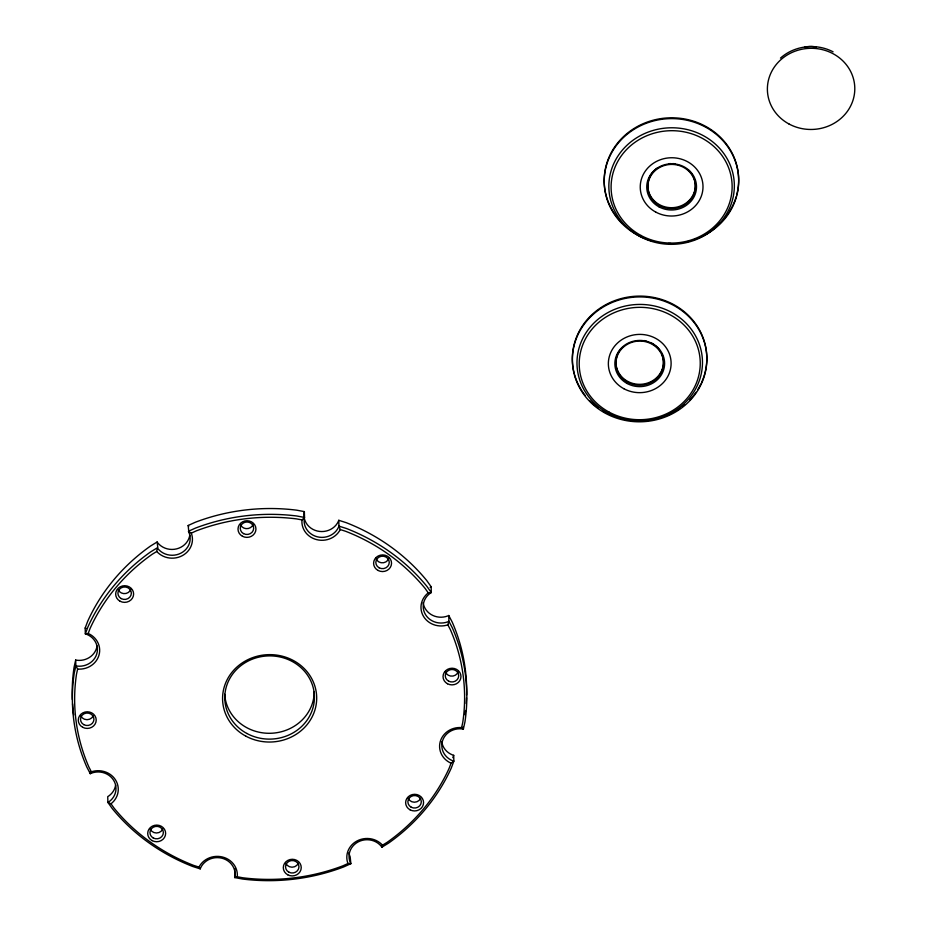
<?xml version="1.0" encoding="UTF-8"?>
<svg xmlns="http://www.w3.org/2000/svg" width="927" height="927" viewBox="0 0 927 927"><rect width="100%" height="100%" fill="white"/><g stroke="black" fill="none" stroke-linecap="round" stroke-linejoin="round"><path stroke-width="1.39" d="M234.913 868.495A17.926 16.651 -1.7 0 1 234.74 870.662L234.67 877.556L237.231 876.745L237.358 875.158A20.174 18.737 -1.7 0 0 222.55 857.023A20.174 18.737 -1.7 0 0 199.78 865.691L199.015 867.104L200.255 868.877L200.638 867.857A17.926 16.651 -1.7 0 1 221.924 858.205A17.926 16.651 -1.7 0 1 234.913 876.49L234.67 877.556L242.422 879.016A197.242 183.14 -1.7 0 0 343.732 866.919L350.858 863.686L350.174 856.884A17.926 16.651 -1.7 0 1 348.992 852.678M97.057 645.968A17.926 16.651 -1.7 0 1 76.825 660.256L75.678 660.036L75.852 665.864L76.999 666.073A17.926 16.651 -1.7 0 0 96.756 653.929A17.926 16.651 -1.7 0 0 86.454 634.207L85.342 633.859L85.168 628.031L87.775 621.09A197.242 183.14 -1.7 0 1 150.51 546.038L157.126 541.982L157.938 548.714A17.926 16.651 -1.7 0 0 181.101 553.06A17.926 16.651 -1.7 0 0 188.865 532.295L188.181 525.482L195.296 522.26A197.242 183.14 -1.7 0 1 296.605 510.163L304.357 511.611L304.531 517.44L302.028 519.92L301.901 521.507A20.174 18.737 -1.7 0 0 316.71 539.641A20.174 18.737 -1.7 0 0 339.467 530.974L340.244 529.56L338.946 526.119L338.772 520.29L346.246 522.677A197.242 183.14 -1.7 0 1 426.779 580.603L431.125 586.721L431.298 592.55L430.325 593.153A17.926 16.651 -1.7 0 0 425.539 614.671A17.926 16.651 -1.7 0 0 447.868 621.797L448.923 621.31L448.749 615.493L447.695 615.968A17.926 16.651 -1.7 0 1 423.164 602.689M88.181 633.5L90.035 628.552A194.994 181.055 -1.7 0 1 152.063 554.358L156.779 551.461L157.3 547.811L150.684 551.866A197.242 183.14 -1.7 0 0 87.938 626.907L85.342 633.859L88.181 633.5L89.71 634.207A20.174 18.737 -1.7 0 1 98.946 655.308A20.174 18.737 -1.7 0 1 79.351 669.143L77.636 669.039L75.852 665.864L74.253 673.06A197.242 183.14 -1.7 0 0 86.837 767.092L90.278 773.686L91.333 773.199A17.926 16.651 -1.7 0 1 113.662 780.325A17.926 16.651 -1.7 0 1 108.888 801.843L107.903 802.446L112.248 808.564A197.242 183.14 -1.7 0 0 192.781 866.502L200.255 868.877M75.678 660.036L74.079 667.231A197.242 183.14 -1.7 0 0 72.341 699.584M77.636 669.039L76.501 674.172A194.994 181.055 -1.7 0 0 88.934 767.127L91.391 771.832L90.278 773.686L90.209 771.357M304.357 511.611L304.114 512.677A17.926 16.651 -1.7 0 0 317.104 530.974A17.926 16.651 -1.7 0 0 338.39 521.322L338.772 520.29M463.28 726.814L463.349 729.143L461.611 727.625L462.747 722.492A194.994 181.055 -1.7 0 0 450.313 629.537L447.857 624.833L448.923 621.31L452.376 627.915A197.242 183.14 -1.7 0 1 464.948 721.936L463.349 729.143L462.202 728.923A17.926 16.651 -1.7 0 0 442.446 741.067A17.926 16.651 -1.7 0 0 452.747 760.789L453.859 761.137L451.264 768.089A197.242 183.14 -1.7 0 1 388.517 843.13L381.912 847.197L381.264 846.281A17.926 16.651 -1.7 0 0 358.112 841.936A17.926 16.651 -1.7 0 0 350.348 862.713L350.858 863.686L347.996 863.512L342.92 865.818A194.994 181.055 -1.7 0 1 242.758 877.776L237.231 876.745M381.912 847.197L382.469 845.204L387.185 842.307A194.994 181.055 -1.7 0 0 449.213 768.112L451.067 763.164L453.859 761.137L453.685 755.32L452.573 754.96A17.926 16.651 -1.7 0 1 441.762 741.727M452.816 757.637L453.685 755.32M115.655 785.007A17.926 16.651 -1.7 0 1 108.714 796.026L107.729 796.629L107.903 802.446L110.962 803.767L112.26 802.724A20.174 18.737 -1.7 0 0 115.643 780.117A20.174 18.737 -1.7 0 0 93.013 771.322L91.391 771.832M156.779 551.461L157.903 552.654A20.174 18.737 -1.7 0 0 182.225 555.702A20.174 18.737 -1.7 0 0 191.796 534.647L191.263 533.152L188.355 531.31L195.47 528.089A197.242 183.14 -1.7 0 1 296.779 515.991L304.531 517.44L304.288 518.506A17.926 16.651 -1.7 0 0 317.277 536.803A17.926 16.651 -1.7 0 0 338.564 527.15L338.946 526.119L346.42 528.494A197.242 183.14 -1.7 0 1 426.953 586.432L431.298 592.55L428.286 592.898L426.999 593.94A20.174 18.737 -1.7 0 0 423.604 616.548A20.174 18.737 -1.7 0 0 446.235 625.331L447.857 624.833M780.464 58.111C794.648 45.423 816.293 43.001 833.083 51.831M430.151 587.324L431.125 586.721M191.263 533.152L196.339 530.847A194.994 181.055 -1.7 0 1 296.501 518.888L302.028 519.92M461.611 727.625L459.908 727.521A20.174 18.737 -1.7 0 0 440.313 741.357A20.174 18.737 -1.7 0 0 449.537 762.457L451.067 763.164M340.244 529.56L345.562 531.252A194.994 181.055 -1.7 0 1 425.192 588.529L428.286 592.898M85.168 628.031L86.281 628.39M199.015 867.104L193.685 865.412A194.994 181.055 -1.7 0 1 114.067 808.135L110.962 803.767M382.469 845.204L381.356 844.01A20.174 18.737 -1.7 0 0 357.022 840.963A20.174 18.737 -1.7 0 0 347.451 862.006L347.996 863.512M157.126 541.982L157.764 542.886A17.926 16.651 -1.7 0 0 176.582 548.888A17.926 16.651 -1.7 0 0 189.826 535.018M448.749 615.493L452.202 622.087A197.242 183.14 -1.7 0 1 466.605 695.03M188.181 525.482L188.691 526.466M622.515 223.28A67.242 62.433 -1.7 0 1 654.497 119.873A67.242 62.433 -1.7 0 1 736.617 195.249M736.247 196.57A67.242 62.433 -1.7 0 1 729.41 211.611M728.645 212.781A67.242 62.433 -1.7 0 1 724.462 218.39M720.661 222.55A67.242 62.433 -1.7 0 1 713.118 229.039M634.879 232.793A67.242 62.433 -1.7 0 1 630.105 229.653M653.57 241.321A67.242 62.433 -1.7 0 1 614.786 147.683A67.242 62.433 -1.7 0 1 722.736 140.475A67.242 62.433 -1.7 0 1 697.88 238.366M696.722 238.818A67.242 62.433 -1.7 0 1 693.187 240.058M688.379 241.426A67.242 62.433 -1.7 0 1 685.934 241.982M670.951 243.5A67.242 62.433 -1.7 0 1 668.448 243.453M690.534 172.26A23.754 22.063 -1.7 0 1 685.91 203.187A23.754 22.063 -1.7 0 1 652.631 199.015A23.754 22.063 -1.7 0 1 657.266 168.1M668.657 163.755A23.754 22.063 -1.7 0 1 670.719 163.592M672.793 163.604A23.754 22.063 -1.7 0 1 674.856 163.778M688.506 170.081A23.754 22.063 -1.7 0 1 689.897 171.507M466.513 697.846A197.242 183.14 -1.7 0 1 466.188 703.489M465.528 710.522A197.242 183.14 -1.7 0 1 464.983 714.717M73.697 715.041A197.242 183.14 -1.7 0 1 72.573 703.813M93.233 715.853A6.721 6.246 -1.7 0 1 80.811 715.829M314.253 691.797A44.832 41.622 -1.7 0 1 270.568 733.28A44.832 41.622 -1.7 0 1 224.682 694.277M130.927 589.016A6.721 6.246 -1.7 0 1 118.216 589.757M253.268 524.045A6.721 6.246 -1.7 0 1 240.545 524.775M388.865 558.216A6.721 6.246 -1.7 0 1 375.875 558.181M458.297 671.53A6.721 6.246 -1.7 0 1 445.308 671.496M420.603 798.379A6.721 6.246 -1.7 0 1 408.181 798.344M298.274 863.35A6.721 6.246 -1.7 0 1 285.84 863.315M162.665 829.167A6.721 6.246 -1.7 0 1 150.244 829.132M574.161 373.199A67.242 62.433 -1.7 0 1 645.204 296.292A67.242 62.433 -1.7 0 1 701.519 382.596M700.928 383.848A67.242 62.433 -1.7 0 1 697.567 389.908M696.026 392.237A67.242 62.433 -1.7 0 1 689.815 399.838M684.647 404.693A67.242 62.433 -1.7 0 1 682.423 406.478M680.128 408.181A67.242 62.433 -1.7 0 1 677.753 409.78M670.569 413.824A67.242 62.433 -1.7 0 1 664.856 416.293M621.704 418.795A67.242 62.433 -1.7 0 1 618.1 417.787M609.41 414.45A67.242 62.433 -1.7 0 1 606.814 413.187M605.54 412.515A67.242 62.433 -1.7 0 1 603.048 411.09M598.263 407.961A67.242 62.433 -1.7 0 1 589.676 400.58M585.076 395.308A67.242 62.433 -1.7 0 1 574.508 374.52M661.716 353.894A23.754 22.063 -1.7 0 1 640.036 384.334A23.754 22.063 -1.7 0 1 617.428 354.67M617.811 353.778A23.754 22.063 -1.7 0 1 619.213 351.194M619.757 350.371A23.754 22.063 -1.7 0 1 620.951 348.795M643.998 340.557A23.754 22.063 -1.7 0 1 646.015 340.985M651.727 343.199A23.754 22.063 -1.7 0 1 654.3 344.809M655.099 345.423A23.754 22.063 -1.7 0 1 656.617 346.721M657.336 347.416A23.754 22.063 -1.7 0 1 660.36 351.298M804.81 47.138A22.41 20.811 -1.7 0 1 816.409 47.161M659.584 205.551A23.754 22.063 -1.7 0 0 695.366 186.536A23.754 22.063 -1.7 0 0 659.885 167.335A23.754 22.063 -1.7 0 0 659.584 205.551M655.737 212.074A31.379 29.131 -1.7 0 0 703.002 186.976A31.379 29.131 -1.7 0 0 656.131 161.611A31.379 29.131 -1.7 0 0 655.737 212.074M659.027 206.86A24.878 23.105 -1.7 0 0 696.501 186.953A24.878 23.105 -1.7 0 0 659.34 166.848A24.878 23.105 -1.7 0 0 659.027 206.86M640.974 235.47A60.522 56.188 -1.7 0 0 732.133 187.057A60.522 56.188 -1.7 0 0 641.751 138.135A60.522 56.188 -1.7 0 0 640.974 235.47M639.815 236.443A62.758 58.274 -1.7 0 0 734.346 186.223A62.758 58.274 -1.7 0 0 640.615 135.504A62.758 58.274 -1.7 0 0 639.815 236.443M246.906 733.489A44.832 41.622 -1.7 0 0 314.427 697.625A44.832 41.622 -1.7 0 0 247.474 661.391A44.832 41.622 -1.7 0 0 246.906 733.489M243.546 533.628A6.721 6.246 -1.7 0 0 253.674 528.251A6.721 6.246 -1.7 0 0 243.639 522.816A6.721 6.246 -1.7 0 0 243.546 533.628M379.143 567.811A6.721 6.246 -1.7 0 0 389.27 562.422A6.721 6.246 -1.7 0 0 379.236 556.988A6.721 6.246 -1.7 0 0 379.143 567.811M448.575 681.125A6.721 6.246 -1.7 0 0 458.714 675.737A6.721 6.246 -1.7 0 0 448.668 670.302A6.721 6.246 -1.7 0 0 448.575 681.125M411.171 807.185A6.721 6.246 -1.7 0 0 421.31 801.809A6.721 6.246 -1.7 0 0 411.264 796.374A6.721 6.246 -1.7 0 0 411.171 807.185M288.842 872.168A6.721 6.246 -1.7 0 0 298.969 866.791A6.721 6.246 -1.7 0 0 288.934 861.357A6.721 6.246 -1.7 0 0 288.842 872.168M153.245 837.985A6.721 6.246 -1.7 0 0 163.372 832.608A6.721 6.246 -1.7 0 0 153.337 827.174A6.721 6.246 -1.7 0 0 153.245 837.985M242.434 536.258A8.969 8.32 -1.7 0 0 255.945 529.085A8.969 8.32 -1.7 0 0 242.55 521.843A8.969 8.32 -1.7 0 0 242.434 536.258M120.104 601.241A8.969 8.32 -1.7 0 0 133.615 594.068A8.969 8.32 -1.7 0 0 120.22 586.814A8.969 8.32 -1.7 0 0 120.104 601.241M82.7 727.301A8.969 8.32 -1.7 0 0 96.211 720.128A8.969 8.32 -1.7 0 0 82.816 712.886A8.969 8.32 -1.7 0 0 82.7 727.301M152.132 840.615A8.969 8.32 -1.7 0 0 165.643 833.443A8.969 8.32 -1.7 0 0 152.248 826.2A8.969 8.32 -1.7 0 0 152.132 840.615M287.729 874.798A8.969 8.32 -1.7 0 0 301.24 867.626A8.969 8.32 -1.7 0 0 287.845 860.383A8.969 8.32 -1.7 0 0 287.729 874.798M410.07 809.827A8.969 8.32 -1.7 0 0 423.569 802.643A8.969 8.32 -1.7 0 0 410.186 795.401A8.969 8.32 -1.7 0 0 410.07 809.827M447.474 683.755A8.969 8.32 -1.7 0 0 460.974 676.583A8.969 8.32 -1.7 0 0 447.59 669.329A8.969 8.32 -1.7 0 0 447.474 683.755M378.042 570.441A8.969 8.32 -1.7 0 0 391.542 563.268A8.969 8.32 -1.7 0 0 378.146 556.015A8.969 8.32 -1.7 0 0 378.042 570.441M245.794 736.119A47.068 43.708 -1.7 0 0 316.686 698.46A47.068 43.708 -1.7 0 0 246.397 660.418A47.068 43.708 -1.7 0 0 245.794 736.119M83.812 724.671A6.721 6.246 -1.7 0 0 93.94 719.294A6.721 6.246 -1.7 0 0 83.894 713.86A6.721 6.246 -1.7 0 0 83.812 724.671M121.217 598.599A6.721 6.246 -1.7 0 0 131.344 593.222A6.721 6.246 -1.7 0 0 121.298 587.788A6.721 6.246 -1.7 0 0 121.217 598.599M605.563 413.349A67.242 62.433 -1.7 0 0 706.849 359.549A67.242 62.433 -1.7 0 0 606.42 305.203A67.242 62.433 -1.7 0 0 605.563 413.349M627.695 382.179A23.754 22.063 -1.7 0 0 663.477 363.175A23.754 22.063 -1.7 0 0 627.996 343.975A23.754 22.063 -1.7 0 0 627.695 382.179M623.848 388.714A31.379 29.131 -1.7 0 0 671.113 363.616A31.379 29.131 -1.7 0 0 624.242 338.251A31.379 29.131 -1.7 0 0 623.848 388.714M627.139 383.5A24.878 23.105 -1.7 0 0 664.613 363.593A24.878 23.105 -1.7 0 0 627.452 343.488A24.878 23.105 -1.7 0 0 627.139 383.5M609.097 412.109A60.522 56.188 -1.7 0 0 700.244 363.697A60.522 56.188 -1.7 0 0 609.862 314.774A60.522 56.188 -1.7 0 0 609.097 412.109M607.938 413.071A62.758 58.274 -1.7 0 0 702.469 362.863A62.758 58.274 -1.7 0 0 608.738 312.144A62.758 58.274 -1.7 0 0 607.938 413.071M788.97 123.975A43.708 40.579 -1.7 0 0 854.798 89.004A43.708 40.579 -1.7 0 0 789.526 53.673A43.708 40.579 -1.7 0 0 788.97 123.975"/></g></svg>
